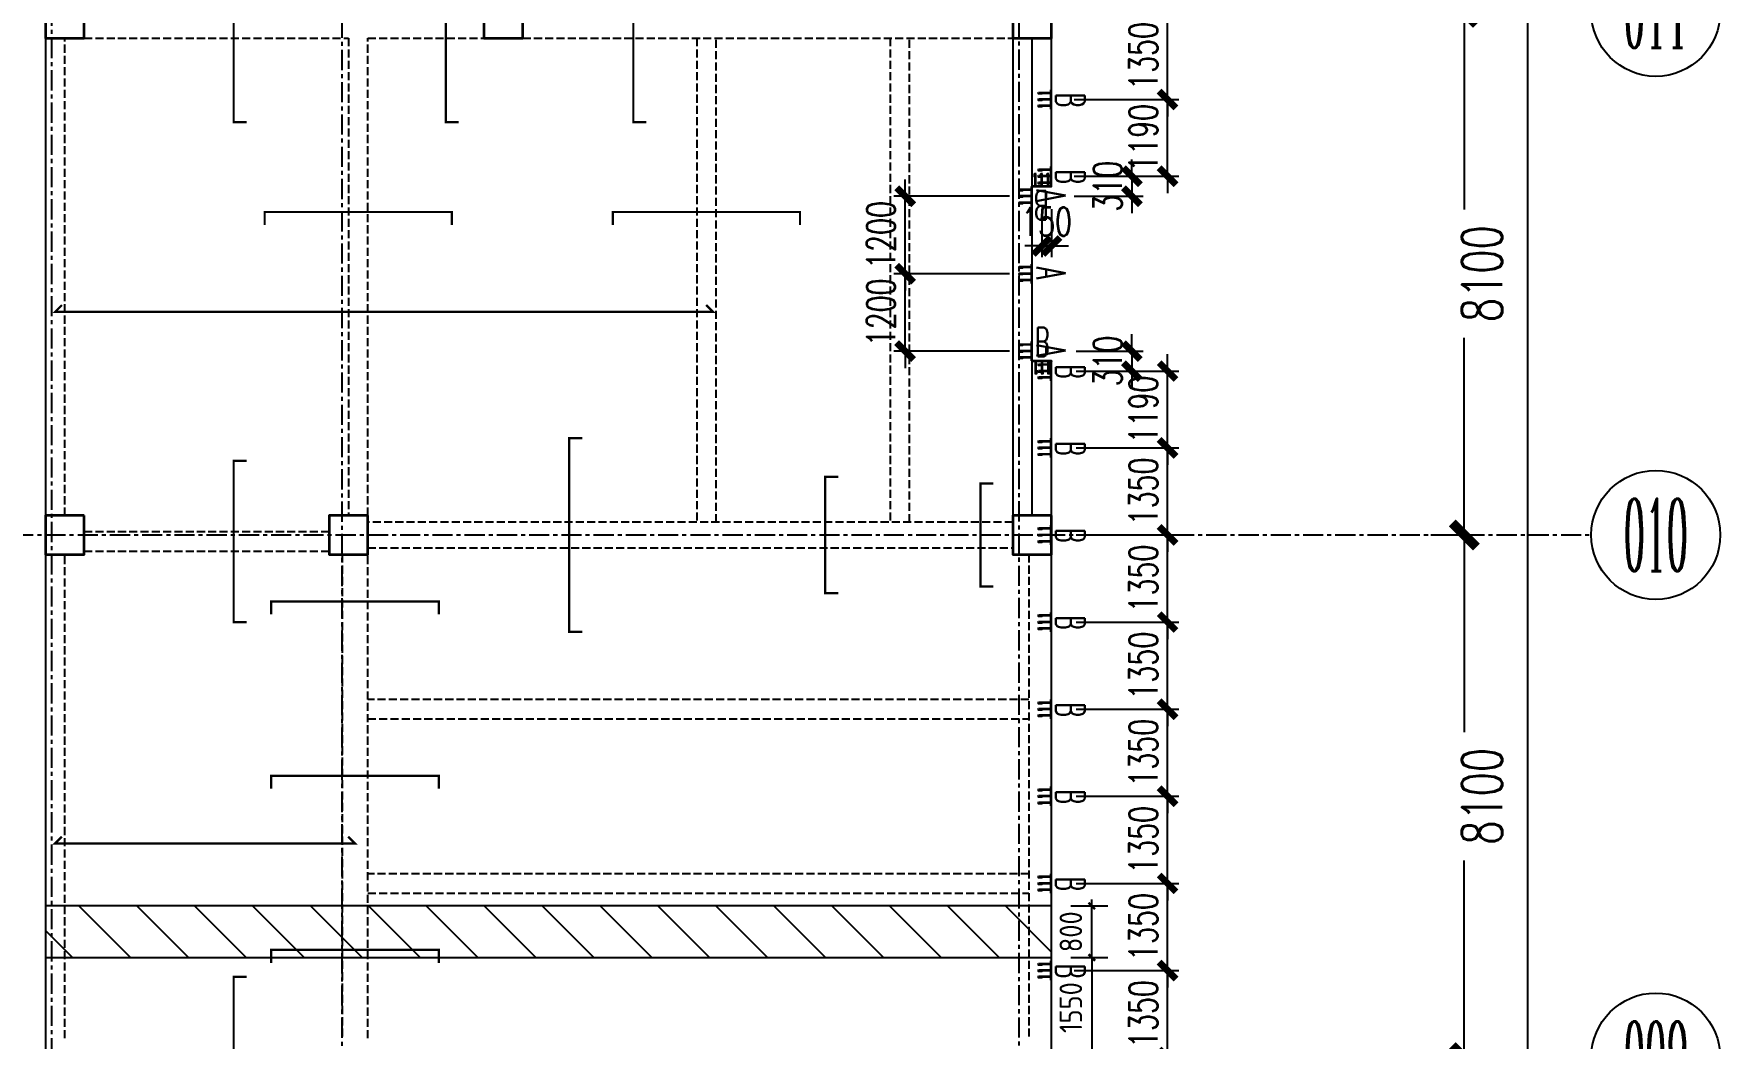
# Model space of a CAD drawing. Extents: x 782294 to 1727252, y -631030 to 17645.
# Drawn here: x 1540770 to 1566921, y -179931 to -164362 of the extents above; entities that cross this region are included whole.
import ezdxf
from ezdxf.enums import TextEntityAlignment as Align

# ---------------------------------------------------------------- set-up
doc = ezdxf.new("R2010")
doc.units = 0
for name, pattern in [('10平面$0$DASH', [0.35, 0.25, -0.1]), ('__DASH', [0.35, 0.25, -0.1]), ('CENTER', [2, 1.25, -0.25, 0.25, -0.25]), ('DASHED', [0.75, 0.5, -0.25])]:
    doc.linetypes.add(name, pattern=pattern)
doc.layers.get('Defpoints').update_dxf_attribs({"color": 210})
for name, color, linetype in [('!ZN1-填充-8', 8, 'Continuous'), ('!ZN2-WALL-5', 5, 'Continuous'), ('2钢材断面', 2, 'Continuous'), ('30预埋件', 30, 'Continuous'), ('3符号', 3, 'Continuous'), ('40钢材投影', 40, 'Continuous'), ('ALT_CEN-0-30', 1, 'CENTER'), ('DIM', 173, 'Continuous'), ('DOTE', 1, 'CENTER'), ('S-BEA1', 40, 'DASHED'), ('S-BKL', 4, 'Continuous'), ('S-BKL1', 4, 'DASHED'), ('S-HJD', 97, 'Continuous')]:
    doc.layers.add(name, color=color, linetype=linetype)
for name, color, linetype, lineweight in [('S-col', 2, 'Continuous', 0), ('楼板正筋钢筋', 1, 'Continuous', 35), ('楼板负筋钢筋', 14, 'Continuous', 35), ('砼柱', 2, 'Continuous', 35)]:
    doc.layers.add(name, color=color, linetype=linetype, lineweight=lineweight)
doc.styles.add('_TCH_AXIS', font='COMPLEX', dxfattribs={"bigfont": 'GBCBIG'})
doc.styles.add('DHTEXT-1', font='romans.shx', dxfattribs={"width": 0.7, "bigfont": 'chinese.shx'})
doc.styles.get("Standard").update_dxf_attribs({"font": 'gbenor.shx', "bigfont": 'gbcbig.shx'})
doc.dimstyles.get("Standard").update_dxf_attribs({"dimscale": 100, "dimtxt": 3.5, "dimasz": 1, "dimexe": 2.5, "dimexo": 3, "dimgap": 1.5, "dimtad": 1, "dimdec": 0, "dimzin": 0, "dimdsep": 46, "dimtxsty": 'Standard', "dimblk": 'ARCHTICK', "dimcen": 0.09, "dimadec": 0, "dimazin": 0, "dimtfac": 1, "dimtdec": 0, "dimtix": 1, "dimtmove": 2, "dimatfit": 3, "dimfxl": 0, "dimtolj": 1, "dimtzin": 0, "dimarcsym": 0})
doc.dimstyles.new('ZN175', dxfattribs={"dimscale": 175, "dimtxt": 2.5, "dimasz": 1.5, "dimexe": 1, "dimexo": 2, "dimgap": 0.9, "dimtad": 1, "dimdec": 0, "dimdsep": 46, "dimtxsty": 'DHTEXT-1', "dimblk": 'ARCHTICK', "dimcen": 2.5, "dimclrd": 173, "dimclre": 173, "dimclrt": 7, "dimazin": 2, "dimtfac": 1, "dimtdec": 0, "dimtix": 1, "dimtmove": 2, "dimatfit": 3, "dimfxl": 0, "dimtolj": 1, "dimtzin": 0, "dimarcsym": 0})
doc.dimstyles.new('ZN250', dxfattribs={"dimscale": 250, "dimtxt": 2.5, "dimasz": 1.5, "dimexe": 1, "dimexo": 2, "dimgap": 0.9, "dimtad": 1, "dimdec": 0, "dimdsep": 46, "dimtxsty": 'DHTEXT-1', "dimblk": 'ARCHTICK', "dimcen": 2.5, "dimclrd": 173, "dimclre": 173, "dimclrt": 7, "dimazin": 2, "dimtfac": 1, "dimtdec": 0, "dimtix": 1, "dimtmove": 2, "dimatfit": 3, "dimfxl": 0, "dimarcsym": 0})

# ---------------------------------------------------------------- blocks, each defined once
blk = doc.blocks.new('_ArchTick')
at = {"color": 0, "linetype": 'ByBlock', "const_width": 0.4}
blk.add_lwpolyline([(-0.5, -0.5), (0.5, 0.5)], dxfattribs=at)
blk = doc.blocks.new('*D1353')
at = {"layer": 'Defpoints', "color": 0, "ltscale": 2500, "transparency": 16777216}
for p in [(130984, 81900), (130984, 73800), (132000, 73800)]:
    blk.add_point(p, dxfattribs=at)
at = {"layer": 'DIM', "color": 173, "linetype": 'ByBlock', "lineweight": -2, "ltscale": 2500, "transparency": 16777216}
for p, q in [((131484, 81900), (132250, 81900)), ((132000, 81900), (132000, 78846)), ((132000, 73800), (132000, 76854)), ((131484, 73800), (132250, 73800))]:
    blk.add_line(p, q, dxfattribs=at)
at = {"layer": 'DIM', "color": 173, "lineweight": -2, "ltscale": 2500, "transparency": 16777216, "xscale": 375, "yscale": 375, "zscale": 375}
for p, rotation in [((132000, 81900), 90), ((132000, 73800), 270)]:
    blk.add_blockref('_ArchTick', p, dxfattribs=dict(at, rotation=rotation))
at = {"layer": 'DIM', "color": 7, "ltscale": 2500, "transparency": 16777216, "insert": (132275, 77850), "char_height": 625, "attachment_point": 5, "rotation": 90, "style": 'DHTEXT-1'}
blk.add_mtext('8100', dxfattribs=at)
blk = doc.blocks.new('*D1354')
at = {"layer": 'Defpoints', "color": 0, "ltscale": 2500, "transparency": 16777216}
for p in [(130984, 73800), (130984, 65700), (132000, 65700)]:
    blk.add_point(p, dxfattribs=at)
at = {"layer": 'DIM', "color": 173, "linetype": 'ByBlock', "lineweight": -2, "ltscale": 2500, "transparency": 16777216}
for p, q in [((131484, 73800), (132250, 73800)), ((132000, 73800), (132000, 70746)), ((132000, 65700), (132000, 68754)), ((131484, 65700), (132250, 65700))]:
    blk.add_line(p, q, dxfattribs=at)
at = {"layer": 'DIM', "color": 173, "lineweight": -2, "ltscale": 2500, "transparency": 16777216, "xscale": 375, "yscale": 375, "zscale": 375}
for p, rotation in [((132000, 73800), 90), ((132000, 65700), 270)]:
    blk.add_blockref('_ArchTick', p, dxfattribs=dict(at, rotation=rotation))
at = {"layer": 'DIM', "color": 7, "ltscale": 2500, "transparency": 16777216, "insert": (132275, 69750), "char_height": 625, "attachment_point": 5, "rotation": 90, "style": 'DHTEXT-1'}
blk.add_mtext('8100', dxfattribs=at)
blk = doc.blocks.new('*D1372')
at = {"layer": 'Defpoints', "color": 0, "ltscale": 2500, "transparency": 16777216}
for p in [(131084, 90000), (131084, 0), (132980, 0)]:
    blk.add_point(p, dxfattribs=at)
at = {"layer": 'DIM', "color": 173, "linetype": 'ByBlock', "lineweight": -2, "ltscale": 2500, "transparency": 16777216}
for p, q in [((131584, 90000), (133230, 90000)), ((132980, 90000), (132980, 46204)), ((132980, 0), (132980, 43796)), ((131584, 0), (133230, 0))]:
    blk.add_line(p, q, dxfattribs=at)
at = {"layer": 'DIM', "color": 173, "lineweight": -2, "ltscale": 2500, "transparency": 16777216, "xscale": 375, "yscale": 375, "zscale": 375}
for p, rotation in [((132980, 90000), 90), ((132980, 0), 270)]:
    blk.add_blockref('_ArchTick', p, dxfattribs=dict(at, rotation=rotation))
at = {"layer": 'DIM', "color": 7, "ltscale": 2500, "transparency": 16777216, "insert": (133255, 45000), "char_height": 625, "attachment_point": 5, "rotation": 90, "style": 'DHTEXT-1'}
blk.add_mtext('90000', dxfattribs=at)
blk = doc.blocks.new('卓越-轴号')
blk.add_circle((0, 0), 4)
at = {"color": 0, "style": '_TCH_AXIS', "width": 1.041667, "flags": 8}
blk.add_attdef('A', text='', height=4.48, dxfattribs=at).set_placement((-2, -2.24), (2, -2.24), align=Align.FIT)
blk = doc.blocks.new('Z2')
at = {"layer": '砼柱', "lineweight": 35}
for points in [[(-15000, -8300), (-15600, -8300), (-15600, -8900), (-15000, -8900)], [(-8200, -8300), (-8800, -8300), (-8800, -8900), (-8200, -8900)], [(0, -8300), (-600, -8300), (-600, -8900), (0, -8900)], [(-15000, -16300), (-15600, -16300), (-15600, -16900), (-15000, -16900)], [(-10600, -16300), (-11200, -16300), (-11200, -16900), (-10600, -16900)], [(0, -16300), (-600, -16300), (-600, -16900), (0, -16900)]]:
    blk.add_lwpolyline(points, close=True, dxfattribs=at)
blk = doc.blocks.new('*D291')
at = {"layer": 'Defpoints', "color": 0, "transparency": 16777216}
for p in [(1556551, -178681), (1556551, -180231), (1557176, -180231)]:
    blk.add_point(p, dxfattribs=at)
at = {"layer": 'S-HJD', "color": 0, "lineweight": -2, "transparency": 16777216}
for p, q in [((1556851, -178681), (1557426, -178681)), ((1557176, -178681), (1557176, -180231)), ((1556851, -180231), (1557426, -180231))]:
    blk.add_line(p, q, dxfattribs=at)
at = {"layer": 'S-HJD', "color": 0, "lineweight": -2, "transparency": 16777216, "xscale": 100, "yscale": 100, "zscale": 100}
for p, rotation in [((1557176, -178681), 90), ((1557176, -180231), 270)]:
    blk.add_blockref('_ArchTick', p, dxfattribs=dict(at, rotation=rotation))
at = {"layer": 'S-HJD', "color": 0, "transparency": 16777216, "insert": (1556851, -179456), "char_height": 350, "attachment_point": 5, "rotation": 90}
blk.add_mtext('\\A1;1550', dxfattribs=at)
blk = doc.blocks.new('*D292')
at = {"layer": 'Defpoints', "color": 0, "transparency": 16777216}
for p in [(1556551, -177881), (1557176, -177881), (1556551, -178681)]:
    blk.add_point(p, dxfattribs=at)
at = {"layer": 'S-HJD', "color": 0, "lineweight": -2, "transparency": 16777216}
for p, q in [((1557176, -177881), (1557176, -177781)), ((1556851, -177881), (1557426, -177881)), ((1557176, -178681), (1557176, -177881)), ((1556851, -178681), (1557426, -178681)), ((1557176, -178681), (1557176, -178781))]:
    blk.add_line(p, q, dxfattribs=at)
at = {"layer": 'S-HJD', "color": 0, "lineweight": -2, "transparency": 16777216, "xscale": 100, "yscale": 100, "zscale": 100}
for p, rotation in [((1557176, -177881), 270), ((1557176, -178681), 90)]:
    blk.add_blockref('_ArchTick', p, dxfattribs=dict(at, rotation=rotation))
at = {"layer": 'S-HJD', "color": 0, "transparency": 16777216, "insert": (1556851, -178281), "char_height": 350, "attachment_point": 5, "rotation": 90}
blk.add_mtext('\\A1;800', dxfattribs=at)
blk = doc.blocks.new('234')
at = {"layer": '!ZN1-填充-8'}
h = blk.add_hatch(color=252, dxfattribs=at)
h.dxf.hatch_style = 1
h.paths.add_polyline_path([(-105, -10), (-113, -10), (-105, -18)])
h = blk.add_hatch(color=252, dxfattribs=at)
h.dxf.hatch_style = 1
h.paths.add_polyline_path([(-95, -18), (-105, -18), (-105, -10), (-95, -10)])
h = blk.add_hatch(color=252, dxfattribs=at)
h.dxf.hatch_style = 1
h.paths.add_polyline_path([(-95, -10), (-87, -10), (-95, -18)])
h = blk.add_hatch(color=252, dxfattribs=at)
h.dxf.hatch_style = 1
h.paths.add_polyline_path([(-5, -10), (-13, -10), (-5, -18)])
h = blk.add_hatch(color=252, dxfattribs=at)
h.dxf.hatch_style = 1
h.paths.add_polyline_path([(5, -18), (-5, -18), (-5, -10), (5, -10)])
h = blk.add_hatch(color=252, dxfattribs=at)
h.dxf.hatch_style = 1
h.paths.add_polyline_path([(5, -10), (13, -10), (5, -18)])
h = blk.add_hatch(color=252, dxfattribs=at)
h.dxf.hatch_style = 1
h.paths.add_polyline_path([(95, -10), (87, -10), (95, -18)])
h = blk.add_hatch(color=252, dxfattribs=at)
h.dxf.hatch_style = 1
h.paths.add_polyline_path([(105, -18), (95, -18), (95, -10), (105, -10)])
h = blk.add_hatch(color=252, dxfattribs=at)
h.dxf.hatch_style = 1
h.paths.add_polyline_path([(105, -10), (113, -10), (105, -18)])
at = {"layer": '2钢材断面'}
for p, q in [((-150, 0), (-150, -10)), ((150, 0), (-150, 0)), ((150, 0), (150, -10)), ((-94, -10), (-150, -10)), ((0, -10), (-94, -10)), ((106, -10), (0, -10)), ((150, -10), (106, -10))]:
    blk.add_line(p, q, dxfattribs=at)
at = {"layer": '40钢材投影'}
for p, q in [((-105, -18), (-113, -10)), ((-105, -10), (-105, -200)), ((-95, -200), (-105, -200)), ((-95, -10), (-95, -200)), ((-95, -18), (-87, -10)), ((-5, -18), (-13, -10)), ((-5, -10), (-5, -200)), ((5, -200), (-5, -200)), ((5, -10), (5, -200)), ((5, -18), (13, -10)), ((95, -18), (87, -10)), ((95, -10), (95, -200)), ((105, -200), (95, -200)), ((105, -10), (105, -200)), ((105, -18), (113, -10))]:
    blk.add_line(p, q, dxfattribs=at)
for points in [[(-95, -172), (-95, -150), (-85, -150), (-85, -200), (-95, -200), (-95, -184)], [(5, -172), (5, -150), (15, -150), (15, -200), (5, -200), (5, -184)], [(105, -172), (105, -150), (115, -150), (115, -200), (105, -200), (105, -184)]]:
    blk.add_lwpolyline(points, dxfattribs=at)
at = {"layer": 'ALT_CEN-0-30', "ltscale": 0.3}
for p, q in [((-100, 0), (-100, -215)), ((0, 0), (0, -215)), ((100, 0), (100, -215))]:
    blk.add_line(p, q, dxfattribs=at)
blk = doc.blocks.new('20250902144919')
at = {"layer": '40钢材投影', "color": 2, "ltscale": 500}
blk.add_blockref('234', (0, 0), dxfattribs=at)
at = {"layer": '30预埋件', "style": 'DHTEXT-1', "text_generation_flag": 6, "width": 0.55}
blk.add_attdef('B', (-105, 65), '', height=450, rotation=180, dxfattribs=at)
blk = doc.blocks.new('20250902170249')
at = {"ltscale": 500}
for p, rotation, values in [((125600, 80550), 270, {'B': 'B'}), ((125600, 79360), 270, {'B': 'B'}), ((125450, 79200), 180, {'B': 'B'}), ((125300, 79050), 270, {'B': 'A'}), ((125300, 77850), 270, {'B': 'A'}), ((125300, 76650), 270, {'B': 'A'}), ((125600, 76340), 270, {'B': 'B'}), ((125600, 75150), 270, {'B': 'B'}), ((125600, 73800), 270, {'B': 'B'}), ((125600, 72450), 270, {'B': 'B'}), ((125600, 71100), 270, {'B': 'B'}), ((125600, 69750), 270, {'B': 'B'}), ((125600, 68400), 270, {'B': 'B'}), ((125600, 67050), 270, {'B': 'B'})]:
    blk.add_blockref('20250902144919', p, dxfattribs=dict(at, rotation=rotation)).add_auto_attribs(values)
blk.add_blockref('20250902144919', (125450, 76500), dxfattribs=at).add_auto_attribs({'B': 'B'})
blk = doc.blocks.new('*D206')
at = {"layer": 'Defpoints', "color": 0, "ltscale": 1750, "transparency": 16777216}
for p in [(1556581, -177531), (1558351, -177531), (1556551, -178881)]:
    blk.add_point(p, dxfattribs=at)
at = {"layer": 'DIM', "color": 173, "linetype": 'ByBlock', "lineweight": -2, "ltscale": 1750, "transparency": 16777216}
for p, q in [((1558351, -177531), (1558351, -177269)), ((1556931, -177531), (1558526, -177531)), ((1558351, -178881), (1558351, -177531)), ((1556901, -178881), (1558526, -178881)), ((1558351, -178881), (1558351, -179144))]:
    blk.add_line(p, q, dxfattribs=at)
at = {"layer": 'DIM', "color": 173, "lineweight": -2, "ltscale": 1750, "transparency": 16777216, "xscale": 262.5, "yscale": 262.5, "zscale": 262.5}
for p, rotation in [((1558351, -177531), 270), ((1558351, -178881), 90)]:
    blk.add_blockref('_ArchTick', p, dxfattribs=dict(at, rotation=rotation))
at = {"layer": 'DIM', "color": 7, "ltscale": 1750, "transparency": 16777216, "insert": (1557975, -178206), "char_height": 437.5, "attachment_point": 5, "rotation": 90, "style": 'DHTEXT-1'}
blk.add_mtext('\\A1;1350', dxfattribs=at)
blk = doc.blocks.new('*D207')
at = {"layer": 'Defpoints', "color": 0, "ltscale": 1750, "transparency": 16777216}
for p in [(1556551, -178881), (1558351, -178881), (1556551, -180231)]:
    blk.add_point(p, dxfattribs=at)
at = {"layer": 'DIM', "color": 173, "linetype": 'ByBlock', "lineweight": -2, "ltscale": 1750, "transparency": 16777216}
for p, q in [((1558351, -178881), (1558351, -178619)), ((1556901, -178881), (1558526, -178881)), ((1558351, -180231), (1558351, -178881)), ((1556901, -180231), (1558526, -180231)), ((1558351, -180231), (1558351, -180494))]:
    blk.add_line(p, q, dxfattribs=at)
at = {"layer": 'DIM', "color": 173, "lineweight": -2, "ltscale": 1750, "transparency": 16777216, "xscale": 262.5, "yscale": 262.5, "zscale": 262.5}
for p, rotation in [((1558351, -178881), 270), ((1558351, -180231), 90)]:
    blk.add_blockref('_ArchTick', p, dxfattribs=dict(at, rotation=rotation))
at = {"layer": 'DIM', "color": 7, "ltscale": 1750, "transparency": 16777216, "insert": (1557975, -179556), "char_height": 437.5, "attachment_point": 5, "rotation": 90, "style": 'DHTEXT-1'}
blk.add_mtext('\\A1;1350', dxfattribs=at)
blk = doc.blocks.new('*D209')
at = {"layer": 'Defpoints', "color": 0, "ltscale": 1750, "transparency": 16777216}
for p in [(1556581, -169591), (1558351, -169591), (1556581, -170781)]:
    blk.add_point(p, dxfattribs=at)
at = {"layer": 'DIM', "color": 173, "linetype": 'ByBlock', "lineweight": -2, "ltscale": 1750, "transparency": 16777216}
for p, q in [((1558351, -169591), (1558351, -169329)), ((1556931, -169591), (1558526, -169591)), ((1558351, -170781), (1558351, -169591)), ((1556931, -170781), (1558526, -170781)), ((1558351, -170781), (1558351, -171044))]:
    blk.add_line(p, q, dxfattribs=at)
at = {"layer": 'DIM', "color": 173, "lineweight": -2, "ltscale": 1750, "transparency": 16777216, "xscale": 262.5, "yscale": 262.5, "zscale": 262.5}
for p, rotation in [((1558351, -169591), 270), ((1558351, -170781), 90)]:
    blk.add_blockref('_ArchTick', p, dxfattribs=dict(at, rotation=rotation))
at = {"layer": 'DIM', "color": 7, "ltscale": 1750, "transparency": 16777216, "insert": (1557975, -170186), "char_height": 437.5, "attachment_point": 5, "rotation": 90, "style": 'DHTEXT-1'}
blk.add_mtext('\\A1;1190', dxfattribs=at)
blk = doc.blocks.new('*D210')
at = {"layer": 'Defpoints', "color": 0, "ltscale": 1750, "transparency": 16777216}
for p in [(1556581, -170781), (1558351, -170781), (1556581, -172131)]:
    blk.add_point(p, dxfattribs=at)
at = {"layer": 'DIM', "color": 173, "linetype": 'ByBlock', "lineweight": -2, "ltscale": 1750, "transparency": 16777216}
for p, q in [((1558351, -170781), (1558351, -170519)), ((1556931, -170781), (1558526, -170781)), ((1558351, -172131), (1558351, -170781)), ((1556931, -172131), (1558526, -172131)), ((1558351, -172131), (1558351, -172394))]:
    blk.add_line(p, q, dxfattribs=at)
at = {"layer": 'DIM', "color": 173, "lineweight": -2, "ltscale": 1750, "transparency": 16777216, "xscale": 262.5, "yscale": 262.5, "zscale": 262.5}
for p, rotation in [((1558351, -170781), 270), ((1558351, -172131), 90)]:
    blk.add_blockref('_ArchTick', p, dxfattribs=dict(at, rotation=rotation))
at = {"layer": 'DIM', "color": 7, "ltscale": 1750, "transparency": 16777216, "insert": (1557975, -171456), "char_height": 437.5, "attachment_point": 5, "rotation": 90, "style": 'DHTEXT-1'}
blk.add_mtext('\\A1;1350', dxfattribs=at)
blk = doc.blocks.new('*D211')
at = {"layer": 'Defpoints', "color": 0, "ltscale": 1750, "transparency": 16777216}
for p in [(1556581, -172131), (1558351, -172131), (1556581, -173481)]:
    blk.add_point(p, dxfattribs=at)
at = {"layer": 'DIM', "color": 173, "linetype": 'ByBlock', "lineweight": -2, "ltscale": 1750, "transparency": 16777216}
for p, q in [((1558351, -172131), (1558351, -171869)), ((1556931, -172131), (1558526, -172131)), ((1558351, -173481), (1558351, -172131)), ((1556931, -173481), (1558526, -173481)), ((1558351, -173481), (1558351, -173744))]:
    blk.add_line(p, q, dxfattribs=at)
at = {"layer": 'DIM', "color": 173, "lineweight": -2, "ltscale": 1750, "transparency": 16777216, "xscale": 262.5, "yscale": 262.5, "zscale": 262.5}
for p, rotation in [((1558351, -172131), 270), ((1558351, -173481), 90)]:
    blk.add_blockref('_ArchTick', p, dxfattribs=dict(at, rotation=rotation))
at = {"layer": 'DIM', "color": 7, "ltscale": 1750, "transparency": 16777216, "insert": (1557975, -172806), "char_height": 437.5, "attachment_point": 5, "rotation": 90, "style": 'DHTEXT-1'}
blk.add_mtext('\\A1;1350', dxfattribs=at)
blk = doc.blocks.new('*D212')
at = {"layer": 'Defpoints', "color": 0, "ltscale": 1750, "transparency": 16777216}
for p in [(1556581, -173481), (1558351, -173481), (1556581, -174831)]:
    blk.add_point(p, dxfattribs=at)
at = {"layer": 'DIM', "color": 173, "linetype": 'ByBlock', "lineweight": -2, "ltscale": 1750, "transparency": 16777216}
for p, q in [((1558351, -173481), (1558351, -173219)), ((1556931, -173481), (1558526, -173481)), ((1558351, -174831), (1558351, -173481)), ((1556931, -174831), (1558526, -174831)), ((1558351, -174831), (1558351, -175094))]:
    blk.add_line(p, q, dxfattribs=at)
at = {"layer": 'DIM', "color": 173, "lineweight": -2, "ltscale": 1750, "transparency": 16777216, "xscale": 262.5, "yscale": 262.5, "zscale": 262.5}
for p, rotation in [((1558351, -173481), 270), ((1558351, -174831), 90)]:
    blk.add_blockref('_ArchTick', p, dxfattribs=dict(at, rotation=rotation))
at = {"layer": 'DIM', "color": 7, "ltscale": 1750, "transparency": 16777216, "insert": (1557975, -174156), "char_height": 437.5, "attachment_point": 5, "rotation": 90, "style": 'DHTEXT-1'}
blk.add_mtext('\\A1;1350', dxfattribs=at)
blk = doc.blocks.new('*D213')
at = {"layer": 'Defpoints', "color": 0, "ltscale": 1750, "transparency": 16777216}
for p in [(1556581, -174831), (1558351, -174831), (1556581, -176181)]:
    blk.add_point(p, dxfattribs=at)
at = {"layer": 'DIM', "color": 173, "linetype": 'ByBlock', "lineweight": -2, "ltscale": 1750, "transparency": 16777216}
for p, q in [((1558351, -174831), (1558351, -174569)), ((1556931, -174831), (1558526, -174831)), ((1558351, -176181), (1558351, -174831)), ((1556931, -176181), (1558526, -176181)), ((1558351, -176181), (1558351, -176444))]:
    blk.add_line(p, q, dxfattribs=at)
at = {"layer": 'DIM', "color": 173, "lineweight": -2, "ltscale": 1750, "transparency": 16777216, "xscale": 262.5, "yscale": 262.5, "zscale": 262.5}
for p, rotation in [((1558351, -174831), 270), ((1558351, -176181), 90)]:
    blk.add_blockref('_ArchTick', p, dxfattribs=dict(at, rotation=rotation))
at = {"layer": 'DIM', "color": 7, "ltscale": 1750, "transparency": 16777216, "insert": (1557975, -175506), "char_height": 437.5, "attachment_point": 5, "rotation": 90, "style": 'DHTEXT-1'}
blk.add_mtext('\\A1;1350', dxfattribs=at)
blk = doc.blocks.new('*D214')
at = {"layer": 'Defpoints', "color": 0, "ltscale": 1750, "transparency": 16777216}
for p in [(1556581, -176181), (1558351, -176181), (1556581, -177531)]:
    blk.add_point(p, dxfattribs=at)
at = {"layer": 'DIM', "color": 173, "linetype": 'ByBlock', "lineweight": -2, "ltscale": 1750, "transparency": 16777216}
for p, q in [((1558351, -176181), (1558351, -175919)), ((1556931, -176181), (1558526, -176181)), ((1558351, -177531), (1558351, -176181)), ((1556931, -177531), (1558526, -177531)), ((1558351, -177531), (1558351, -177794))]:
    blk.add_line(p, q, dxfattribs=at)
at = {"layer": 'DIM', "color": 173, "lineweight": -2, "ltscale": 1750, "transparency": 16777216, "xscale": 262.5, "yscale": 262.5, "zscale": 262.5}
for p, rotation in [((1558351, -176181), 270), ((1558351, -177531), 90)]:
    blk.add_blockref('_ArchTick', p, dxfattribs=dict(at, rotation=rotation))
at = {"layer": 'DIM', "color": 7, "ltscale": 1750, "transparency": 16777216, "insert": (1557975, -176856), "char_height": 437.5, "attachment_point": 5, "rotation": 90, "style": 'DHTEXT-1'}
blk.add_mtext('\\A1;1350', dxfattribs=at)
blk = doc.blocks.new('*D215')
at = {"layer": 'Defpoints', "color": 0, "ltscale": 1750, "transparency": 16777216}
for p in [(1554282, -166881), (1556251, -166881), (1556251, -168081)]:
    blk.add_point(p, dxfattribs=at)
at = {"layer": 'DIM', "color": 173, "linetype": 'ByBlock', "lineweight": -2, "ltscale": 1750, "transparency": 16777216}
for p, q in [((1554282, -166881), (1554282, -166619)), ((1555901, -166881), (1554107, -166881)), ((1554282, -168081), (1554282, -166881)), ((1555901, -168081), (1554107, -168081)), ((1554282, -168081), (1554282, -168344))]:
    blk.add_line(p, q, dxfattribs=at)
at = {"layer": 'DIM', "color": 173, "lineweight": -2, "ltscale": 1750, "transparency": 16777216, "xscale": 262.5, "yscale": 262.5, "zscale": 262.5}
for p, rotation in [((1554282, -166881), 270), ((1554282, -168081), 90)]:
    blk.add_blockref('_ArchTick', p, dxfattribs=dict(at, rotation=rotation))
at = {"layer": 'DIM', "color": 7, "ltscale": 1750, "transparency": 16777216, "insert": (1553906, -167481), "char_height": 437.5, "attachment_point": 5, "rotation": 90, "style": 'DHTEXT-1'}
blk.add_mtext('\\A1;1200', dxfattribs=at)
blk = doc.blocks.new('*D216')
at = {"layer": 'Defpoints', "color": 0, "ltscale": 1750, "transparency": 16777216}
for p in [(1554282, -168081), (1556251, -168081), (1556251, -169281)]:
    blk.add_point(p, dxfattribs=at)
at = {"layer": 'DIM', "color": 173, "linetype": 'ByBlock', "lineweight": -2, "ltscale": 1750, "transparency": 16777216}
for p, q in [((1554282, -168081), (1554282, -167819)), ((1555901, -168081), (1554107, -168081)), ((1554282, -169281), (1554282, -168081)), ((1555901, -169281), (1554107, -169281)), ((1554282, -169281), (1554282, -169544))]:
    blk.add_line(p, q, dxfattribs=at)
at = {"layer": 'DIM', "color": 173, "lineweight": -2, "ltscale": 1750, "transparency": 16777216, "xscale": 262.5, "yscale": 262.5, "zscale": 262.5}
for p, rotation in [((1554282, -168081), 270), ((1554282, -169281), 90)]:
    blk.add_blockref('_ArchTick', p, dxfattribs=dict(at, rotation=rotation))
at = {"layer": 'DIM', "color": 7, "ltscale": 1750, "transparency": 16777216, "insert": (1553906, -168681), "char_height": 437.5, "attachment_point": 5, "rotation": 90, "style": 'DHTEXT-1'}
blk.add_mtext('\\A1;1200', dxfattribs=at)
blk = doc.blocks.new('*D217')
at = {"layer": 'Defpoints', "color": 0, "ltscale": 1750, "transparency": 16777216}
for p in [(1556401, -166731), (1556551, -166731), (1556551, -167652)]:
    blk.add_point(p, dxfattribs=at)
at = {"layer": 'DIM', "color": 173, "linetype": 'ByBlock', "lineweight": -2, "ltscale": 1750, "transparency": 16777216}
for p, q in [((1556401, -167081), (1556401, -167827)), ((1556551, -167081), (1556551, -167827)), ((1556401, -167652), (1556139, -167652)), ((1556401, -167652), (1556551, -167652)), ((1556551, -167652), (1556814, -167652))]:
    blk.add_line(p, q, dxfattribs=at)
at = {"layer": 'DIM', "color": 173, "lineweight": -2, "ltscale": 1750, "transparency": 16777216, "xscale": 262.5, "yscale": 262.5, "zscale": 262.5}
blk.add_blockref('_ArchTick', (1556401, -167652), dxfattribs=at)
at = {"layer": 'DIM', "color": 173, "lineweight": -2, "ltscale": 1750, "transparency": 16777216, "xscale": 262.5, "yscale": 262.5, "zscale": 262.5, "rotation": 180}
blk.add_blockref('_ArchTick', (1556551, -167652), dxfattribs=at)
at = {"layer": 'DIM', "color": 7, "ltscale": 1750, "transparency": 16777216, "insert": (1556476, -167276), "char_height": 437.5, "attachment_point": 5, "style": 'DHTEXT-1'}
blk.add_mtext('\\A1;150', dxfattribs=at)
blk = doc.blocks.new('*D224')
at = {"layer": 'Defpoints', "color": 0, "ltscale": 1750, "transparency": 16777216}
for p in [(1556551, -164031), (1558351, -164031), (1556551, -165381)]:
    blk.add_point(p, dxfattribs=at)
at = {"layer": 'DIM', "color": 173, "linetype": 'ByBlock', "lineweight": -2, "ltscale": 1750, "transparency": 16777216}
for p, q in [((1558351, -164031), (1558351, -163769)), ((1556901, -164031), (1558526, -164031)), ((1558351, -165381), (1558351, -164031)), ((1556901, -165381), (1558526, -165381)), ((1558351, -165381), (1558351, -165644))]:
    blk.add_line(p, q, dxfattribs=at)
at = {"layer": 'DIM', "color": 173, "lineweight": -2, "ltscale": 1750, "transparency": 16777216, "xscale": 262.5, "yscale": 262.5, "zscale": 262.5}
for p, rotation in [((1558351, -164031), 270), ((1558351, -165381), 90)]:
    blk.add_blockref('_ArchTick', p, dxfattribs=dict(at, rotation=rotation))
at = {"layer": 'DIM', "color": 7, "ltscale": 1750, "transparency": 16777216, "insert": (1557975, -164706), "char_height": 437.5, "attachment_point": 5, "rotation": 90, "style": 'DHTEXT-1'}
blk.add_mtext('\\A1;1350', dxfattribs=at)
blk = doc.blocks.new('*D225')
at = {"layer": 'Defpoints', "color": 0, "ltscale": 1750, "transparency": 16777216}
for p in [(1556551, -165381), (1558351, -165381), (1556551, -166571)]:
    blk.add_point(p, dxfattribs=at)
at = {"layer": 'DIM', "color": 173, "linetype": 'ByBlock', "lineweight": -2, "ltscale": 1750, "transparency": 16777216}
for p, q in [((1558351, -165381), (1558351, -165119)), ((1556901, -165381), (1558526, -165381)), ((1558351, -166571), (1558351, -165381)), ((1556901, -166571), (1558526, -166571)), ((1558351, -166571), (1558351, -166834))]:
    blk.add_line(p, q, dxfattribs=at)
at = {"layer": 'DIM', "color": 173, "lineweight": -2, "ltscale": 1750, "transparency": 16777216, "xscale": 262.5, "yscale": 262.5, "zscale": 262.5}
for p, rotation in [((1558351, -165381), 270), ((1558351, -166571), 90)]:
    blk.add_blockref('_ArchTick', p, dxfattribs=dict(at, rotation=rotation))
at = {"layer": 'DIM', "color": 7, "ltscale": 1750, "transparency": 16777216, "insert": (1557975, -165976), "char_height": 437.5, "attachment_point": 5, "rotation": 90, "style": 'DHTEXT-1'}
blk.add_mtext('\\A1;1190', dxfattribs=at)
blk = doc.blocks.new('*D1415')
at = {"layer": 'Defpoints', "color": 0, "ltscale": 1750, "transparency": 16777216}
for p in [(1556581, -169281), (1556581, -169591), (1557797, -169591)]:
    blk.add_point(p, dxfattribs=at)
at = {"layer": 'DIM', "color": 173, "linetype": 'ByBlock', "lineweight": -2, "ltscale": 1750, "transparency": 16777216}
for p, q in [((1557797, -169281), (1557797, -169019)), ((1556931, -169281), (1557972, -169281)), ((1557797, -169281), (1557797, -169591)), ((1556931, -169591), (1557972, -169591)), ((1557797, -169591), (1557797, -169854))]:
    blk.add_line(p, q, dxfattribs=at)
at = {"layer": 'DIM', "color": 173, "lineweight": -2, "ltscale": 1750, "transparency": 16777216, "xscale": 262.5, "yscale": 262.5, "zscale": 262.5}
for p, rotation in [((1557797, -169281), 270), ((1557797, -169591), 90)]:
    blk.add_blockref('_ArchTick', p, dxfattribs=dict(at, rotation=rotation))
at = {"layer": 'DIM', "color": 7, "ltscale": 1750, "transparency": 16777216, "insert": (1557421, -169436), "char_height": 437.5, "attachment_point": 5, "rotation": 90, "style": 'DHTEXT-1'}
blk.add_mtext('\\A1;310', dxfattribs=at)
blk = doc.blocks.new('*D1416')
at = {"layer": 'Defpoints', "color": 0, "ltscale": 1750, "transparency": 16777216}
for p in [(1556551, -166571), (1556551, -166881), (1557797, -166881)]:
    blk.add_point(p, dxfattribs=at)
at = {"layer": 'DIM', "color": 173, "linetype": 'ByBlock', "lineweight": -2, "ltscale": 1750, "transparency": 16777216}
for p, q in [((1557797, -166571), (1557797, -166309)), ((1556901, -166571), (1557972, -166571)), ((1557797, -166571), (1557797, -166881)), ((1556901, -166881), (1557972, -166881)), ((1557797, -166881), (1557797, -167144))]:
    blk.add_line(p, q, dxfattribs=at)
at = {"layer": 'DIM', "color": 173, "lineweight": -2, "ltscale": 1750, "transparency": 16777216, "xscale": 262.5, "yscale": 262.5, "zscale": 262.5}
for p, rotation in [((1557797, -166571), 270), ((1557797, -166881), 90)]:
    blk.add_blockref('_ArchTick', p, dxfattribs=dict(at, rotation=rotation))
at = {"layer": 'DIM', "color": 7, "ltscale": 1750, "transparency": 16777216, "insert": (1557421, -166726), "char_height": 437.5, "attachment_point": 5, "rotation": 90, "style": 'DHTEXT-1'}
blk.add_mtext('\\A1;310', dxfattribs=at)
blk = doc.blocks.new('20250901082728')
at = {"layer": 'DOTE', "ltscale": 250}
for p, q in [((114600, -5993.9), (114600, 99662.3)), ((125100, -5988.9), (125100, 99662.3)), ((110100, -5810), (110100, 98940.2)), ((109500, 73800), (133969.2, 73800))]:
    blk.add_line(p, q, dxfattribs=at)
at = {"layer": '3符号', "color": 7}
ref = blk.add_blockref('卓越-轴号', (134969.3, 81908.7), dxfattribs=dict(at, xscale=250, yscale=250, zscale=250))
ref.add_attrib('A', '011', dxfattribs={"layer": '0', "color": 0, "height": 1120, "style": '_TCH_AXIS', "width": 0.426136}).set_placement((134469.3, 81348.7), (135469.3, 81348.7), align=Align.FIT)
ref = blk.add_blockref('卓越-轴号', (134969.2, 73801.1), dxfattribs=dict(at, xscale=250, yscale=250, zscale=250))
ref.add_attrib('A', '010', dxfattribs={"layer": '0', "color": 0, "height": 1120, "style": '_TCH_AXIS', "width": 0.382653}).set_placement((134469.2, 73241.1), (135469.2, 73241.1), align=Align.FIT)
ref = blk.add_blockref('卓越-轴号', (134969.2, 65701.1), dxfattribs=dict(at, xscale=250, yscale=250, zscale=250))
ref.add_attrib('A', '009', dxfattribs={"layer": '0', "color": 0, "height": 1120, "style": '_TCH_AXIS', "width": 0.347222}).set_placement((134469.2, 65141.1), (135469.2, 65141.1), align=Align.FIT)
at = {"layer": 'DIM', "ltscale": 2500}
for base, p1, p2, picture, middle in [((132979.6, 0), (131084.1, 90000), (131084.1, 0), '*D1372', (133254.6, 45000)), ((132000, 73800), (130984.1, 81900), (130984.1, 73800), '*D1353', (132275, 77850)), ((132000, 65700), (130984.1, 73800), (130984.1, 65700), '*D1354', (132275, 69750))]:
    dim = blk.add_linear_dim(base=base, p1=p1, p2=p2, angle=270, dimstyle='ZN250', dxfattribs=at)
    dim.commit()
    dim.dimension.update_dxf_attribs({"geometry": picture, "text_midpoint": middle, "dimtype": 129})

msp = doc.modelspace()

# ---------------------------------------------------------------- hatches: boundary and pattern name
at = {"layer": 'S-HJD'}
h = msp.add_hatch(dxfattribs=at)
h.set_pattern_fill('ANSI31', color=256, scale=200, angle=-90)
h.set_pattern_definition([(315, (1477671.26, 2098651.14), (449.0128, 449.0128), [])])
h.paths.add_polyline_path([(1556551.3, -178681.2), (1556551.3, -177881.2), (1540951.3, -177881.2), (1540951.3, -178681.2)])

# ---------------------------------------------------------------- linework, layer by layer
at = {"layer": '!ZN2-WALL-5'}
msp.add_lwpolyline([(1556551.3, -204831.2), (1556551.3, -169431.2), (1556251.3, -169431.2), (1556251.3, -166731.2), (1556551.3, -166731.2), (1556551.3, -155531.2), (1544651.3, -155531.2), (1544651.3, -155831.2), (1544351.3, -155831.2), (1544351.3, -156031.2), (1542051.3, -156031.2), (1542051.3, -155831.2), (1541551.3, -155831.2), (1541551.3, -155731.2), (1540951.3, -155731.2), (1540951.3, -246331.2)], dxfattribs=at)
at = {"layer": 'S-BEA1', "linetype": '__DASH', "ltscale": 500}
for p, q in [((1551051.3, -164431.2), (1551051.3, -171931.2)), ((1551351.3, -171931.2), (1551351.3, -164431.2)), ((1554051.3, -164431.2), (1554051.3, -171931.2)), ((1554351.3, -171931.2), (1554351.3, -164431.2)), ((1556201.3, -174681.2), (1545951.3, -174681.2)), ((1545951.3, -174981.2), (1556201.3, -174981.2)), ((1556201.3, -177381.2), (1545951.3, -177381.2)), ((1545951.3, -177681.2), (1556201.3, -177681.2))]:
    msp.add_line(p, q, dxfattribs=at)
at = {"layer": 'S-BKL'}
for p, q in [((1555951.3, -164431.2), (1555951.3, -171831.2)), ((1556251.3, -171831.2), (1556251.3, -164431.2))]:
    msp.add_line(p, q, dxfattribs=at)
at = {"layer": 'S-BKL1', "linetype": '10平面$0$DASH', "ltscale": 500}
for p, q in [((1540951.3, -164431.2), (1540951.3, -171831.2)), ((1541251.3, -171831.2), (1541251.3, -164431.2)), ((1541551.3, -164431.2), (1545651.3, -164431.2)), ((1545651.3, -164431.2), (1545651.3, -171831.2)), ((1545951.3, -164431.2), (1547751.3, -164431.2)), ((1545951.3, -171831.2), (1545951.3, -164431.2)), ((1548351.3, -164431.2), (1555951.3, -164431.2)), ((1555951.3, -171931.2), (1545951.3, -171931.2)), ((1545351.3, -172081.2), (1541551.3, -172081.2)), ((1545951.3, -172331.2), (1555951.3, -172331.2)), ((1540951.3, -172431.2), (1540951.3, -179931.2)), ((1541251.3, -179931.2), (1541251.3, -172431.2)), ((1541551.3, -172381.2), (1545351.3, -172381.2)), ((1545551.3, -172431.2), (1545551.3, -179931.2)), ((1545951.3, -179931.2), (1545951.3, -172431.2)), ((1556201.3, -172431.2), (1556201.3, -179931.2)), ((1556551.3, -179931.2), (1556551.3, -172431.2))]:
    msp.add_line(p, q, dxfattribs=at)
at = {"layer": 'S-HJD'}
msp.add_lwpolyline([(1556551.3, -178681.2), (1556551.3, -177881.2), (1540951.3, -177881.2), (1540951.3, -178681.2)], close=True, dxfattribs=at)
at = {"layer": '楼板正筋钢筋', "lineweight": 35, "const_width": 35}
for points in [[(1541207.4, -168566.6), (1541101.3, -168672.7), (1551301.4, -168672.7), (1551195.3, -168566.6)], [(1541207.4, -176805.8), (1541101.3, -176911.9), (1545751.3, -176911.9), (1545645.3, -176805.8)]]:
    msp.add_lwpolyline(points, dxfattribs=at)
at = {"layer": '楼板负筋钢筋', "lineweight": 35, "const_width": 35}
for points in [[(1544070.5, -165731.2), (1543870.5, -165731.2), (1543870.5, -162731.2), (1544070.5, -162731.2)], [(1547358.1, -165731.2), (1547158.1, -165731.2), (1547158.1, -162731.2), (1547358.1, -162731.2)], [(1550267.1, -165731.2), (1550067.1, -165731.2), (1550067.1, -162731.2), (1550267.1, -162731.2)], [(1544351.3, -167325.4), (1544351.3, -167125.4), (1547251.3, -167125.4), (1547251.3, -167325.4)], [(1549751.3, -167325.4), (1549751.3, -167125.4), (1552651.3, -167125.4), (1552651.3, -167325.4)], [(1549273.9, -173631.2), (1549073.9, -173631.2), (1549073.9, -170631.2), (1549273.9, -170631.2)], [(1544070.5, -173481.2), (1543870.5, -173481.2), (1543870.5, -170981.2), (1544070.5, -170981.2)], [(1553243.5, -173031.2), (1553043.5, -173031.2), (1553043.5, -171231.2), (1553243.5, -171231.2)], [(1555649.1, -172931.2), (1555449.1, -172931.2), (1555449.1, -171331.2), (1555649.1, -171331.2)], [(1544451.3, -173362.6), (1544451.3, -173162.6), (1547051.3, -173162.6), (1547051.3, -173362.6)], [(1544451.3, -176062.6), (1544451.3, -175862.6), (1547051.3, -175862.6), (1547051.3, -176062.6)], [(1544451.3, -178762.6), (1544451.3, -178562.6), (1547051.3, -178562.6), (1547051.3, -178762.6)], [(1544070.5, -181481.2), (1543870.5, -181481.2), (1543870.5, -178981.2), (1544070.5, -178981.2)]]:
    msp.add_lwpolyline(points, dxfattribs=at)

# ---------------------------------------------------------------- block references
at = {"ltscale": 2000}
msp.add_blockref('20250901082728', (1430951.4, -245931.2), dxfattribs=at)
at = {"ltscale": 500}
msp.add_blockref('20250902170249', (1430951.4, -245931.2), dxfattribs=at)
at = {"layer": 'S-col'}
msp.add_blockref('Z2', (1556551.3, -155531.2), dxfattribs=at)

# ---------------------------------------------------------------- dimensions: what is measured, and where the dimension line sits
at = {"layer": 'DIM', "ltscale": 1750}
for base, p1, p2, picture, middle in [((1558351.4, -164031.2), (1556551.3, -165381.2), (1556551.3, -164031.2), '*D224', (1557975.1, -164706.2)), ((1558351.4, -165381.2), (1556551.3, -166571.2), (1556551.3, -165381.2), '*D225', (1557975.1, -165976.2)), ((1557797, -166881.2), (1556551.3, -166571.2), (1556551.3, -166881.2), '*D1416', (1557420.7, -166726.2)), ((1554282, -166881.2), (1556251.3, -168081.2), (1556251.3, -166881.2), '*D215', (1553905.7, -167481.2)), ((1554282, -168081.2), (1556251.3, -169281.2), (1556251.3, -168081.2), '*D216', (1553905.7, -168681.2)), ((1557797, -169591.2), (1556581.4, -169281.2), (1556581.4, -169591.2), '*D1415', (1557420.7, -169436.2)), ((1558351.4, -169591.2), (1556581.4, -170781.2), (1556581.4, -169591.2), '*D209', (1557975.1, -170186.2)), ((1558351.4, -170781.2), (1556581.4, -172131.2), (1556581.4, -170781.2), '*D210', (1557975.1, -171456.2)), ((1558351.4, -172131.2), (1556581.4, -173481.2), (1556581.4, -172131.2), '*D211', (1557975.1, -172806.2)), ((1558351.4, -173481.2), (1556581.4, -174831.2), (1556581.4, -173481.2), '*D212', (1557975.1, -174156.2)), ((1558351.4, -174831.2), (1556581.4, -176181.2), (1556581.4, -174831.2), '*D213', (1557975.1, -175506.2)), ((1558351.4, -176181.2), (1556581.4, -177531.2), (1556581.4, -176181.2), '*D214', (1557975.1, -176856.2)), ((1558351.4, -177531.2), (1556551.3, -178881.2), (1556581.4, -177531.2), '*D206', (1557975.1, -178206.2)), ((1558351.4, -178881.2), (1556551.3, -180231.2), (1556551.3, -178881.2), '*D207', (1557975.1, -179556.2))]:
    dim = msp.add_linear_dim(base=base, p1=p1, p2=p2, angle=90, dimstyle='ZN175', dxfattribs=at)
    dim.commit()
    dim.dimension.update_dxf_attribs({"geometry": picture, "text_midpoint": middle})
dim = msp.add_linear_dim(base=(1556551.3, -167652.2), p1=(1556401.3, -166731.2), p2=(1556551.3, -166731.2), dimstyle='ZN175', dxfattribs=at)
dim.commit()
dim.dimension.update_dxf_attribs({"geometry": '*D217', "text_midpoint": (1556476.3, -167276)})
at = {"layer": 'S-HJD'}
for base, p2, picture, middle in [((1557175.6, -177881.2), (1556551.3, -177881.2), '*D292', (1556850.6, -178281.2)), ((1557175.6, -180231.2), (1556551.3, -180231.2), '*D291', (1556850.6, -179456.2))]:
    dim = msp.add_linear_dim(base=base, p1=(1556551.3, -178681.2), p2=p2, angle=90, dimstyle='Standard', dxfattribs=at)
    dim.commit()
    dim.dimension.update_dxf_attribs({"geometry": picture, "text_midpoint": middle})

doc.saveas('drawing.dxf')
